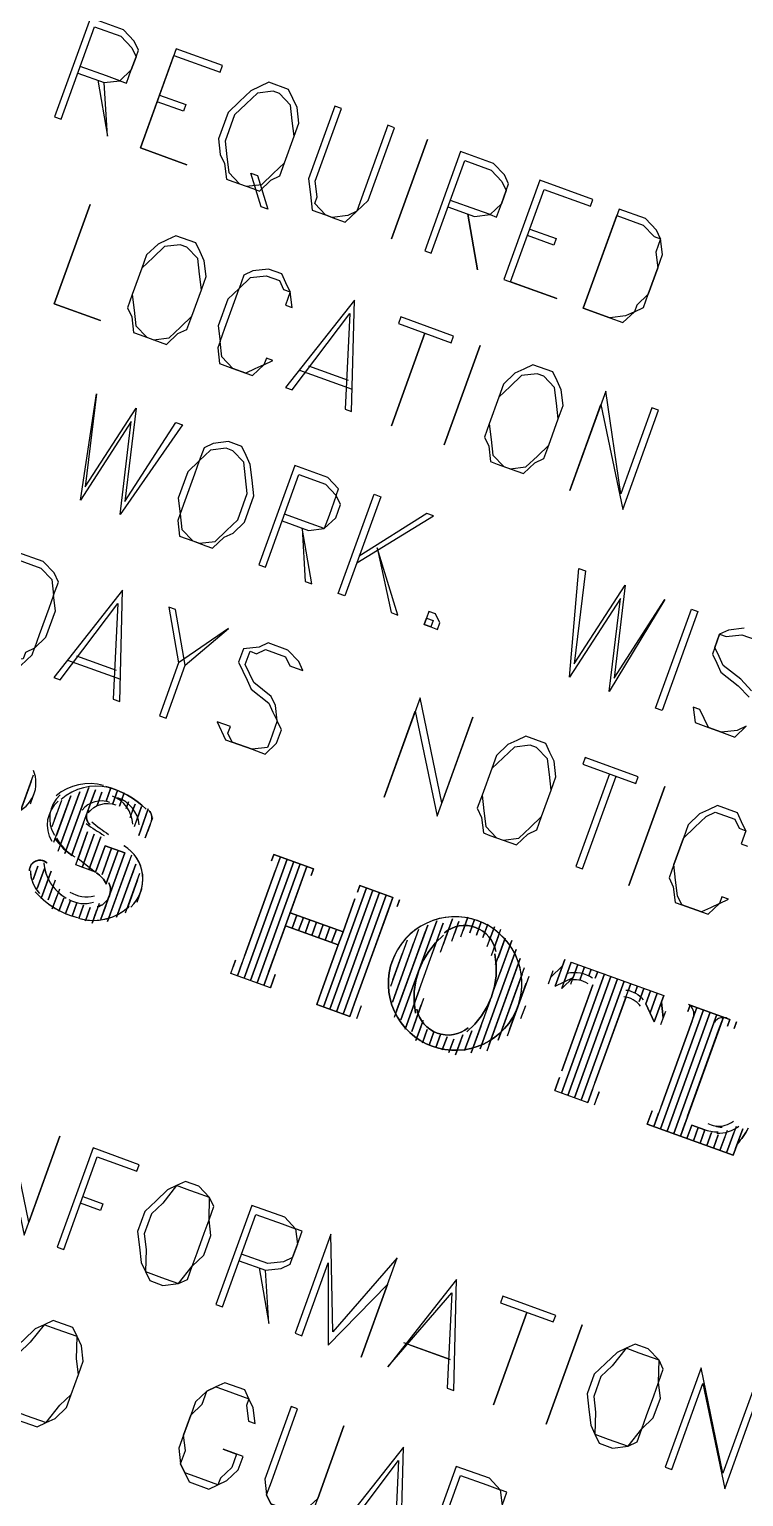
# Model space of a CAD drawing. Header units: feet. Extents: x 2484883 to 2491360, y 414166 to 419420.
# Drawn here: x 2485352 to 2485466.9, y 416078.3 to 416314.3 of the extents above; entities that cross this region are included whole.
import ezdxf

# ---------------------------------------------------------------- set-up
doc = ezdxf.new("R2010")
doc.units = ezdxf.units.FT
doc.layers.add('SITE_BASE', color=8, linetype='Continuous')

msp = doc.modelspace()

# ---------------------------------------------------------------- linework, layer by layer
at = {"layer": 'SITE_BASE'}
for p, q in [((2485395.43, 416259.51), (2485403.93, 416256.43)), ((2485396.87, 416260.19), (2485403.26, 416257.88)), ((2485359.56, 416213.54), (2485365.94, 416211.23)), ((2485358.11, 416212.86), (2485366.62, 416209.78)), ((2485350.33, 416188.01), (2485352.64, 416194.39)), ((2485352.16, 416189.75), (2485352.93, 416191.88)), ((2485361.83, 416189.87), (2485362.6, 416192)), ((2485355.65, 416186.09), (2485357.19, 416190.34)), ((2485356.62, 416182.13), (2485360.08, 416191.7)), ((2485356.03, 416187.15), (2485356.42, 416188.22)), ((2485367.35, 416181.86), (2485364.16, 416183.01)), ((2485355.08, 416177.87), (2485353.93, 416174.68)), ((2485368.71, 416178.96), (2485366.4, 416172.58)), ((2485367.46, 416172.19), (2485369.77, 416178.58)), ((2485369.39, 416177.51), (2485367.85, 416173.26)), ((2485369.3, 416173.94), (2485370.07, 416176.06)), ((2485405.14, 416176.61), (2485410.46, 416174.69)), ((2485364.27, 416173.35), (2485363.5, 416171.22)), ((2485418.88, 416168.04), (2485420.04, 416171.23)), ((2485412.79, 416167.83), (2485410.1, 416160.39)), ((2485410.78, 416158.94), (2485413.86, 416167.45)), ((2485426.53, 416159.26), (2485429.22, 416166.7)), ((2485410.49, 416161.45), (2485412.03, 416165.7)), ((2485390.78, 416160.16), (2485384.39, 416162.46)), ((2485432.33, 416161.97), (2485428.86, 416152.4)), ((2485435.52, 416160.82), (2485436.29, 416162.95)), ((2485429.25, 416153.46), (2485431.94, 416160.91)), ((2485431.56, 416159.85), (2485429.63, 416154.53)), ((2485403.54, 416155.54), (2485398.22, 416157.46)), ((2485405.37, 416157.28), (2485404.6, 416155.16)), ((2485431.08, 416155.21), (2485431.85, 416157.33)), ((2485453.6, 416154.28), (2485454.37, 416156.41)), ((2485414.65, 416156.34), (2485413.5, 416153.14)), ((2485424.61, 416153.94), (2485423.07, 416149.68)), ((2485421.33, 416151.52), (2485420.56, 416149.39)), ((2485436.51, 416143.62), (2485441.83, 416141.7))]:
    msp.add_line(p, q, dxfattribs=at)
for points in [[(2485359.77, 416307.28), (2485364.03, 416305.74), (2485366.54, 416306.03), (2485367.61, 416305.65), (2485368.37, 416307.78), (2485369.14, 416309.9), (2485369.53, 416310.97), (2485368.85, 416312.42), (2485367.11, 416314.25), (2485361.79, 416316.17), (2485356.02, 416300.22), (2485357.08, 416299.83), (2485362.47, 416314.72), (2485366.72, 416313.19), (2485368.46, 416311.35), (2485369.14, 416309.9), (2485368.37, 416307.78), (2485366.54, 416306.03), (2485364.41, 416306.8), (2485360.16, 416308.34)], [(2485383.06, 416308.48), (2485375.62, 416311.17), (2485369.85, 416295.22), (2485375.23, 416310.11), (2485382.68, 416307.42), (2485383.06, 416308.48)], [(2485362.97, 416306.12), (2485364.53, 416297.14), (2485364.03, 416305.74)], [(2485390.51, 416305.79), (2485389.06, 416305.11), (2485387.61, 416304.43), (2485385.78, 416302.69), (2485383.95, 416300.94), (2485382.41, 416296.69), (2485382.7, 416294.18), (2485383.38, 416292.73), (2485383.68, 416290.22), (2485384.74, 416289.83), (2485387.93, 416288.68), (2485388.99, 416288.29), (2485390.83, 416290.04), (2485392.28, 416290.72), (2485393.04, 416292.84), (2485394.58, 416297.1), (2485395.35, 416299.23), (2485395.06, 416301.74), (2485394.38, 416303.19), (2485393.7, 416304.63), (2485390.51, 416305.79)], [(2485372.92, 416303.73), (2485377.18, 416302.19), (2485376.79, 416301.12), (2485372.54, 416302.66)], [(2485391.19, 416304.34), (2485388.68, 416304.05), (2485386.84, 416302.3), (2485385.01, 416300.56), (2485383.47, 416296.31), (2485383.77, 416293.79), (2485384.06, 416291.28), (2485385.8, 416289.45), (2485386.87, 416289.06), (2485389.38, 416289.36), (2485391.21, 416291.1), (2485393.04, 416292.84), (2485394.58, 416297.1), (2485394.29, 416299.61), (2485393.99, 416302.12), (2485392.25, 416303.96), (2485391.19, 416304.34)], [(2485410.72, 416298.48), (2485409.66, 416298.87), (2485405.42, 416287.16), (2485404.66, 416285.04), (2485403.21, 416284.36), (2485400.7, 416284.06), (2485399.63, 416284.45), (2485397.89, 416286.28), (2485398.27, 416287.35), (2485397.98, 416289.86), (2485402.21, 416301.56), (2485401.15, 416301.94), (2485396.91, 416290.24), (2485397.21, 416287.73), (2485397.5, 416285.22), (2485399.63, 416284.45), (2485400.7, 416284.06), (2485402.82, 416283.29), (2485404.66, 416285.04), (2485406.49, 416286.78), (2485410.72, 416298.48)], [(2485410.27, 416280.6), (2485416.04, 416296.56), (2485410.27, 416280.6)], [(2485369.85, 416295.22), (2485377.29, 416292.52), (2485369.85, 416295.22)], [(2485419.34, 416285.74), (2485423.6, 416284.2), (2485426.11, 416284.5), (2485427.17, 416284.11), (2485427.94, 416286.24), (2485428.71, 416288.37), (2485429.1, 416289.43), (2485428.42, 416290.88), (2485426.67, 416292.71), (2485421.36, 416294.64), (2485415.59, 416278.68), (2485416.65, 416278.29), (2485422.04, 416293.19), (2485426.29, 416291.65), (2485428.03, 416289.82), (2485428.71, 416288.37), (2485427.94, 416286.24), (2485426.11, 416284.5), (2485423.98, 416285.27), (2485419.73, 416286.8)], [(2485390.35, 416285.4), (2485389.29, 416285.78), (2485387.64, 416291.19), (2485388.7, 416290.81), (2485390.35, 416285.4)], [(2485434.12, 416290.02), (2485428.35, 416274.06), (2485436.86, 416270.99), (2485429.42, 416273.68), (2485434.8, 416288.57), (2485442.25, 416285.88), (2485442.63, 416286.94), (2485434.12, 416290.02)], [(2485355.98, 416270.16), (2485363.42, 416267.47), (2485355.98, 416270.16), (2485361.75, 416286.12), (2485355.98, 416270.16)], [(2485422.53, 416284.59), (2485424.1, 416275.6), (2485422.53, 416284.59)], [(2485441.12, 416269.45), (2485445.37, 416267.91), (2485447.5, 416267.14), (2485449.33, 416268.88), (2485450.78, 416269.56), (2485451.55, 416271.69), (2485453.09, 416275.95), (2485453.86, 416278.07), (2485453.56, 416280.59), (2485452.88, 416282.03), (2485451.14, 416283.87), (2485446.89, 416285.4), (2485441.12, 416269.45), (2485446.5, 416284.34), (2485450.76, 416282.8), (2485452.5, 416280.97), (2485453.56, 416280.59), (2485452.79, 416278.46), (2485453.09, 416275.95), (2485451.55, 416271.69), (2485449.72, 416269.95), (2485449.33, 416268.88), (2485447.88, 416268.21), (2485445.37, 416267.91), (2485441.12, 416269.45)], [(2485432.49, 416282.19), (2485436.75, 416280.65), (2485436.36, 416279.59), (2485432.11, 416281.13)], [(2485375.57, 416281.12), (2485374.13, 416280.44), (2485372.68, 416279.76), (2485370.85, 416278.02), (2485370.08, 416275.89), (2485368.54, 416271.64), (2485367.77, 416269.51), (2485368.45, 416268.06), (2485368.74, 416265.55), (2485369.81, 416265.16), (2485373, 416264.01), (2485374.06, 416263.62), (2485375.89, 416265.37), (2485377.34, 416266.05), (2485378.11, 416268.17), (2485379.65, 416272.43), (2485380.42, 416274.56), (2485380.12, 416277.07), (2485379.44, 416278.52), (2485378.77, 416279.96), (2485375.57, 416281.12)], [(2485376.25, 416279.67), (2485373.74, 416279.38), (2485371.91, 416277.63), (2485370.08, 416275.89), (2485368.54, 416271.64), (2485368.83, 416269.12), (2485369.13, 416266.61), (2485370.87, 416264.78), (2485371.93, 416264.39), (2485374.45, 416264.69), (2485376.28, 416266.43), (2485378.11, 416268.17), (2485379.65, 416272.43), (2485379.35, 416274.94), (2485379.06, 416277.45), (2485377.32, 416279.29), (2485376.25, 416279.67)], [(2485391.17, 416261.05), (2485390.11, 416261.43), (2485389.72, 416260.37), (2485388.27, 416259.69), (2485386.83, 416259.01), (2485384.7, 416259.78), (2485382.96, 416261.61), (2485382.66, 416264.12), (2485383.43, 416266.25), (2485384.97, 416270.51), (2485385.74, 416272.63), (2485387.57, 416274.38), (2485390.08, 416274.67), (2485392.21, 416273.9), (2485392.89, 416272.45), (2485393.95, 416272.07), (2485393.18, 416269.94), (2485394.25, 416269.56), (2485393.95, 416272.07), (2485393.27, 416273.52), (2485392.59, 416274.97), (2485390.47, 416275.73), (2485387.95, 416275.44), (2485386.51, 416274.76), (2485385.74, 416272.63), (2485383.9, 416270.89), (2485382.37, 416266.64), (2485382.66, 416264.12), (2485382.28, 416263.06), (2485382.57, 416260.55), (2485384.7, 416259.78), (2485386.83, 416259.01), (2485387.89, 416258.62), (2485389.72, 416260.37), (2485391.17, 416261.05)], [(2485404.3, 416270.73), (2485393.21, 416256.7), (2485394.27, 416256.32), (2485403.53, 416268.61), (2485402.78, 416253.24), (2485403.84, 416252.86), (2485404.3, 416270.73)], [(2485419.87, 416263.9), (2485420.25, 416264.97), (2485411.74, 416268.04), (2485411.36, 416266.98), (2485419.87, 416263.9)], [(2485415.61, 416265.44), (2485410.23, 416250.55), (2485415.61, 416265.44)], [(2485418.74, 416247.47), (2485424.51, 416263.43), (2485418.74, 416247.47)], [(2485433.02, 416260.35), (2485431.57, 416259.67), (2485430.12, 416258.99), (2485428.29, 416257.25), (2485427.52, 416255.12), (2485425.98, 416250.87), (2485425.21, 416248.74), (2485425.89, 416247.29), (2485426.18, 416244.78), (2485427.25, 416244.39), (2485430.44, 416243.24), (2485431.5, 416242.86), (2485433.33, 416244.6), (2485434.78, 416245.28), (2485435.55, 416247.41), (2485437.09, 416251.66), (2485437.86, 416253.79), (2485437.56, 416256.3), (2485436.89, 416257.75), (2485436.21, 416259.2), (2485433.02, 416260.35)], [(2485433.69, 416258.9), (2485431.18, 416258.61), (2485429.35, 416256.86), (2485427.52, 416255.12), (2485425.98, 416250.87), (2485426.27, 416248.36), (2485426.57, 416245.84), (2485428.31, 416244.01), (2485429.37, 416243.63), (2485431.89, 416243.92), (2485433.72, 416245.66), (2485435.55, 416247.41), (2485437.09, 416251.66), (2485436.8, 416254.17), (2485436.5, 416256.68), (2485434.76, 416258.52), (2485433.69, 416258.9)], [(2485366.57, 416236.26), (2485368.38, 416251.24), (2485360.19, 416238.57), (2485362.77, 416255.68), (2485360.96, 416240.7), (2485369.15, 416253.37), (2485367.34, 416238.39), (2485375.53, 416251.06), (2485376.6, 416250.68), (2485366.57, 416236.26)], [(2485444.72, 416256.12), (2485438.95, 416240.16), (2485443.95, 416253.99), (2485447.46, 416237.09), (2485453.23, 416253.04), (2485452.16, 416253.43), (2485447.16, 416239.6), (2485444.72, 416256.12)], [(2485384.04, 416247.99), (2485381.53, 416247.69), (2485380.08, 416247.01), (2485379.31, 416244.89), (2485377.48, 416243.14), (2485375.94, 416238.89), (2485376.24, 416236.38), (2485375.85, 416235.31), (2485376.15, 416232.8), (2485378.27, 416232.03), (2485380.4, 416231.26), (2485381.47, 416230.88), (2485383.3, 416232.62), (2485384.75, 416233.3), (2485386.58, 416235.04), (2485388.12, 416239.3), (2485387.82, 416241.81), (2485387.53, 416244.32), (2485386.85, 416245.77), (2485386.17, 416247.22), (2485384.04, 416247.99)], [(2485383.66, 416246.92), (2485381.15, 416246.63), (2485379.31, 416244.89), (2485378.54, 416242.76), (2485377.01, 416238.5), (2485376.24, 416236.38), (2485376.53, 416233.86), (2485378.27, 416232.03), (2485379.34, 416231.65), (2485381.85, 416231.94), (2485383.68, 416233.68), (2485385.52, 416235.43), (2485387.05, 416239.68), (2485386.76, 416242.19), (2485386.47, 416244.71), (2485384.72, 416246.54), (2485383.66, 416246.92)], [(2485392.67, 416235.25), (2485396.92, 416233.71), (2485399.43, 416234), (2485401.27, 416235.75), (2485402.04, 416237.87), (2485401.36, 416239.32), (2485401.74, 416240.39), (2485400, 416242.22), (2485394.68, 416244.14), (2485388.91, 416228.19), (2485389.97, 416227.8), (2485395.36, 416242.69), (2485399.61, 416241.15), (2485401.36, 416239.32), (2485400.97, 416238.26), (2485400.2, 416236.13), (2485399.43, 416234), (2485397.31, 416234.77), (2485393.05, 416236.31)], [(2485402.74, 416223.19), (2485401.68, 416223.57), (2485407.44, 416239.53), (2485408.51, 416239.14), (2485402.74, 416223.19)], [(2485404.66, 416228.5), (2485417.02, 416236.07), (2485415.95, 416236.45), (2485405.05, 416229.57)], [(2485395.86, 416234.09), (2485396.36, 416225.49), (2485397.42, 416225.11), (2485395.86, 416234.09)], [(2485344.19, 416214.28), (2485348.45, 416212.75), (2485350.58, 416211.98), (2485352.41, 416213.72), (2485352.79, 416214.78), (2485354.63, 416216.53), (2485356.16, 416220.78), (2485355.87, 416223.29), (2485356.64, 416225.42), (2485355.96, 416226.87), (2485354.22, 416228.7), (2485349.96, 416230.24), (2485344.19, 416214.28), (2485349.58, 416229.18), (2485353.83, 416227.64), (2485355.58, 416225.81), (2485355.87, 416223.29), (2485355.1, 416221.17), (2485353.56, 416216.91), (2485352.79, 416214.78), (2485351.35, 416214.1), (2485350.96, 416213.04), (2485348.45, 416212.75), (2485344.19, 416214.28)], [(2485407.94, 416230.93), (2485410.19, 416220.49), (2485411.25, 416220.11), (2485407.94, 416230.93)], [(2485445.29, 416207.8), (2485447.1, 416222.78), (2485438.91, 416210.11), (2485440.42, 416227.6), (2485441.48, 416227.22), (2485439.67, 416212.24), (2485447.87, 416224.91), (2485446.06, 416209.93), (2485454.25, 416222.6), (2485445.29, 416207.8)], [(2485366.98, 416224.09), (2485355.89, 416210.05), (2485356.96, 416209.67), (2485366.21, 416221.96), (2485365.47, 416206.59), (2485366.53, 416206.21), (2485366.98, 416224.09)], [(2485377.05, 416212.03), (2485375.49, 416221.01), (2485374.43, 416221.39), (2485375.99, 416212.41), (2485372.91, 416203.9), (2485373.98, 416203.52), (2485377.05, 416212.03), (2485384, 416217.93), (2485375.99, 416212.41)], [(2485416.27, 416220.7), (2485415.89, 416219.63), (2485415.5, 416218.57), (2485416.57, 416218.19), (2485417.63, 416217.8), (2485418.02, 416218.87), (2485417.34, 416220.31), (2485416.27, 416220.7)], [(2485453.8, 416204.73), (2485452.73, 416205.11), (2485458.5, 416221.07), (2485459.57, 416220.68), (2485453.8, 416204.73)], [(2485415.89, 416219.63), (2485416.95, 416219.25), (2485416.57, 416218.19), (2485415.5, 416218.57), (2485415.89, 416219.63)], [(2485467.01, 416217.99), (2485464.5, 416217.69), (2485463.05, 416217.02), (2485462.28, 416214.89), (2485461.9, 416213.82), (2485462.58, 416212.38), (2485463.26, 416210.93), (2485466.06, 416208.71), (2485467.81, 416206.88)], [(2485382.19, 416202.95), (2485383.55, 416200.05), (2485384.62, 416199.67), (2485387.81, 416198.52), (2485389.93, 416197.75), (2485391.77, 416199.49), (2485392.54, 416201.62), (2485391.86, 416203.07), (2485391.56, 416205.58), (2485390.88, 416207.03), (2485388.08, 416209.24), (2485387.4, 416210.69), (2485386.72, 416212.14), (2485387.49, 416214.27), (2485388.55, 416213.88), (2485390, 416214.56), (2485393.19, 416213.41), (2485393.87, 416211.96), (2485394.93, 416211.58), (2485396, 416211.19), (2485395.32, 416212.64), (2485393.58, 416214.47), (2485390.38, 416215.63), (2485388.94, 416214.95), (2485386.42, 416214.65), (2485385.65, 416212.52), (2485386.33, 416211.08), (2485387.01, 416209.63), (2485387.69, 416208.18), (2485390.5, 416205.96), (2485391.18, 416204.51), (2485391.86, 416203.07), (2485391.47, 416202), (2485390.7, 416199.87), (2485390.32, 416198.81), (2485387.81, 416198.52), (2485384.62, 416199.67), (2485383.94, 416201.12), (2485384.32, 416202.18), (2485382.19, 416202.95)], [(2485468.19, 416207.94), (2485466.45, 416209.77), (2485463.64, 416211.99), (2485462.96, 416213.44), (2485462.28, 416214.89), (2485463.05, 416217.02), (2485464.12, 416216.63), (2485466.63, 416216.93), (2485468.76, 416216.16)], [(2485414.85, 416206.78), (2485409.08, 416190.82), (2485414.08, 416204.65), (2485417.59, 416187.75), (2485423.36, 416203.7), (2485418.36, 416189.88), (2485414.85, 416206.78)], [(2485458.82, 416205.31), (2485459.12, 416202.8), (2485461.24, 416202.03), (2485463.37, 416201.26), (2485465.5, 416200.49), (2485467.33, 416202.24)], [(2485467.33, 416202.24), (2485465.88, 416201.56), (2485463.37, 416201.26), (2485461.24, 416202.03), (2485460.56, 416203.48), (2485459.89, 416204.93), (2485458.82, 416205.31)], [(2485431.87, 416200.63), (2485430.42, 416199.95), (2485428.97, 416199.27), (2485427.14, 416197.53), (2485426.37, 416195.4), (2485424.83, 416191.14), (2485424.06, 416189.02), (2485424.74, 416187.57), (2485425.04, 416185.06), (2485426.1, 416184.67), (2485429.29, 416183.52), (2485430.35, 416183.13), (2485432.19, 416184.88), (2485433.64, 416185.55), (2485434.4, 416187.68), (2485435.94, 416191.94), (2485436.71, 416194.06), (2485436.42, 416196.58), (2485435.74, 416198.02), (2485435.06, 416199.47), (2485431.87, 416200.63)], [(2485432.55, 416199.18), (2485430.04, 416198.88), (2485428.2, 416197.14), (2485426.37, 416195.4), (2485424.83, 416191.14), (2485425.13, 416188.63), (2485425.42, 416186.12), (2485427.16, 416184.29), (2485428.23, 416183.9), (2485430.74, 416184.2), (2485432.57, 416185.94), (2485434.4, 416187.68), (2485435.94, 416191.94), (2485435.65, 416194.45), (2485435.35, 416196.96), (2485433.61, 416198.79), (2485432.55, 416199.18)], [(2485449.57, 416193.02), (2485449.95, 416194.09), (2485441.44, 416197.17), (2485441.06, 416196.1), (2485449.57, 416193.02)], [(2485349.69, 416188.29), (2485350.17, 416188.5), (2485350.63, 416188.75), (2485351.05, 416189.04), (2485351.45, 416189.38), (2485351.8, 416189.75), (2485352.12, 416190.16), (2485352.4, 416190.6), (2485352.63, 416191.07), (2485352.81, 416191.56), (2485352.94, 416192.07), (2485353.02, 416192.58), (2485353.04, 416193.1), (2485353.02, 416193.61), (2485352.94, 416194.12), (2485352.8, 416194.63), (2485352.62, 416195.12)], [(2485445.31, 416194.56), (2485439.93, 416179.67), (2485440.99, 416179.29), (2485446.38, 416194.18)], [(2485350.71, 416189.07), (2485352.25, 416193.33), (2485350.71, 416189.07)], [(2485363.93, 416192.69), (2485362.93, 416192.9), (2485361.91, 416192.99), (2485360.9, 416192.95), (2485359.91, 416192.8), (2485358.94, 416192.53), (2485358.01, 416192.15), (2485357.12, 416191.65), (2485356.29, 416191.04)], [(2485364.69, 416192.38), (2485363.68, 416192.55), (2485362.66, 416192.6), (2485361.66, 416192.53), (2485360.67, 416192.34), (2485359.71, 416192.04), (2485358.79, 416191.62), (2485357.92, 416191.09), (2485357.11, 416190.46)], [(2485357.69, 416181.74), (2485361.53, 416192.38), (2485357.69, 416181.74), (2485361.15, 416191.32)], [(2485358.75, 416181.36), (2485360.67, 416186.68), (2485358.75, 416181.36), (2485362.6, 416192), (2485361.44, 416188.8)], [(2485370.76, 416188.87), (2485370.06, 416189.51), (2485369.33, 416190.1), (2485368.56, 416190.64), (2485367.76, 416191.13), (2485366.93, 416191.56), (2485366.07, 416191.94), (2485365.18, 416192.25), (2485364.27, 416192.51), (2485365.18, 416192.25), (2485366.07, 416191.94), (2485366.93, 416191.56), (2485367.76, 416191.13), (2485368.56, 416190.64), (2485369.33, 416190.1), (2485370.06, 416189.51), (2485370.76, 416188.87)], [(2485364.92, 416189.95), (2485364.34, 416190.16), (2485365.11, 416192.29), (2485364.34, 416190.16), (2485365.11, 416192.29)], [(2485365.4, 416189.78), (2485366.17, 416191.91), (2485365.4, 416189.78), (2485366.17, 416191.91)], [(2485448.44, 416176.59), (2485454.21, 416192.55), (2485448.44, 416176.59)], [(2485356.61, 416190.18), (2485355.98, 416189.53), (2485355.49, 416188.8), (2485355.14, 416188), (2485354.92, 416187.16), (2485354.86, 416186.29), (2485354.94, 416185.42), (2485355.18, 416184.57), (2485355.57, 416183.75)], [(2485356.91, 416191.17), (2485356.29, 416190.5), (2485355.82, 416189.75), (2485355.48, 416188.95), (2485355.29, 416188.1), (2485355.25, 416187.23), (2485355.35, 416186.37), (2485355.6, 416185.52), (2485356.01, 416184.71)], [(2485355.94, 416183.58), (2485358.64, 416191.02), (2485356.33, 416184.64), (2485358.25, 416189.96)], [(2485357.01, 416183.19), (2485360.08, 416191.7), (2485357.01, 416183.19)], [(2485364.32, 416190.13), (2485363.7, 416190.2), (2485363.09, 416190.18), (2485362.49, 416190.07), (2485361.92, 416189.87), (2485361.38, 416189.58), (2485360.89, 416189.2), (2485360.45, 416188.74)], [(2485361.46, 416188.28), (2485361.88, 416188.75), (2485362.36, 416189.14), (2485362.89, 416189.48), (2485363.66, 416191.61), (2485362.89, 416189.48), (2485363.46, 416189.66), (2485364.06, 416189.79), (2485364.67, 416189.82), (2485365.29, 416189.76), (2485365.9, 416189.6)], [(2485368.61, 416186.47), (2485368.52, 416187.22), (2485368.33, 416187.93), (2485368.03, 416188.61), (2485367.65, 416189.23), (2485367.18, 416189.79), (2485366.64, 416190.28), (2485366.02, 416190.68), (2485365.34, 416191)], [(2485369.65, 416186.35), (2485369.53, 416187.09), (2485369.3, 416187.79), (2485368.97, 416188.45), (2485368.56, 416189.05), (2485368.06, 416189.59), (2485367.49, 416190.05), (2485366.85, 416190.42), (2485366.15, 416190.71)], [(2485366.47, 416189.39), (2485367.24, 416191.52), (2485366.47, 416189.39), (2485367.24, 416191.52)], [(2485367.53, 416189.01), (2485367.91, 416190.07), (2485367.53, 416189.01)], [(2485368.21, 416187.56), (2485368.98, 416189.69), (2485368.59, 416188.62), (2485368.98, 416189.69)], [(2485467.27, 416185.42), (2485466.59, 416186.87), (2485465.91, 416188.32), (2485462.72, 416189.47), (2485461.27, 416188.79), (2485459.82, 416188.11), (2485457.99, 416186.37), (2485457.22, 416184.24), (2485455.68, 416179.99), (2485454.91, 416177.86), (2485455.59, 416176.41), (2485455.88, 416173.9), (2485456.95, 416173.52), (2485460.14, 416172.36), (2485461.2, 416171.98), (2485463.03, 416173.72), (2485464.48, 416174.4)], [(2485361.54, 416188.78), (2485361.35, 416188.5), (2485361.22, 416188.19), (2485361.16, 416187.87), (2485361.15, 416187.55), (2485361.21, 416187.23), (2485361.33, 416186.93), (2485361.51, 416186.65), (2485361.74, 416186.41), (2485361.54, 416186.61), (2485361.35, 416186.88), (2485361.23, 416187.18), (2485361.16, 416187.5), (2485361.15, 416187.82), (2485361.21, 416188.14), (2485361.32, 416188.45), (2485361.51, 416188.74)], [(2485368.89, 416186.11), (2485370.04, 416189.3), (2485369.27, 416187.18), (2485370.04, 416189.3)], [(2485369.57, 416184.66), (2485371.11, 416188.92), (2485369.57, 416184.66), (2485370.72, 416187.85)], [(2485371.78, 416187.47), (2485370.63, 416184.28), (2485371.4, 416186.41), (2485371.02, 416185.34), (2485371.4, 416186.41)], [(2485371.63, 416187.04), (2485371.67, 416187.26), (2485371.69, 416187.48), (2485371.68, 416187.7), (2485371.64, 416187.92), (2485371.58, 416188.13), (2485371.49, 416188.33), (2485371.37, 416188.52), (2485371.22, 416188.69), (2485371.37, 416188.52), (2485371.49, 416188.33), (2485371.58, 416188.13), (2485371.64, 416187.92), (2485371.68, 416187.7), (2485371.69, 416187.48), (2485371.67, 416187.26), (2485371.63, 416187.04)], [(2485464.48, 416174.4), (2485463.42, 416174.79), (2485463.03, 416173.72), (2485461.59, 416173.04), (2485460.14, 416172.36), (2485456.95, 416173.52), (2485456.27, 416174.97), (2485455.97, 416177.48), (2485455.68, 416179.99), (2485457.22, 416184.24), (2485459.05, 416185.99), (2485460.88, 416187.73), (2485462.33, 416188.41), (2485465.52, 416187.26), (2485466.2, 416185.81), (2485467.27, 416185.42), (2485466.5, 416183.3), (2485467.56, 416182.91)], [(2485362.62, 416178.76), (2485359.43, 416179.91), (2485361.35, 416185.23), (2485359.81, 416180.97), (2485362.62, 416178.76), (2485364.16, 416183.01), (2485362.62, 416178.76), (2485364.16, 416183.01), (2485367.35, 416181.86), (2485363.5, 416171.22), (2485367.35, 416181.86), (2485365.04, 416175.47)], [(2485360.49, 416179.53), (2485362.42, 416184.84), (2485360.49, 416179.53), (2485362.42, 416184.84)], [(2485361.12, 416186.58), (2485361.47, 416186.32), (2485361.82, 416186.07), (2485362.18, 416185.82), (2485362.55, 416185.58), (2485362.91, 416185.34), (2485363.29, 416185.12), (2485363.66, 416184.89), (2485364.04, 416184.67)], [(2485362.05, 416186.85), (2485362.37, 416186.58), (2485362.69, 416186.31), (2485363.02, 416186.05), (2485363.35, 416185.79), (2485363.68, 416185.54), (2485364.02, 416185.3), (2485364.37, 416185.06), (2485364.71, 416184.82)], [(2485356.04, 416184.26), (2485356.35, 416183.79), (2485356.7, 416183.34), (2485357.07, 416182.92), (2485357.48, 416182.53), (2485357.9, 416182.16), (2485358.35, 416181.82), (2485358.82, 416181.51), (2485359.32, 416181.23)], [(2485356.37, 416184.21), (2485356.62, 416183.78), (2485356.89, 416183.38), (2485357.19, 416182.99), (2485357.52, 416182.63), (2485357.86, 416182.29), (2485358.23, 416181.97), (2485358.63, 416181.67), (2485359.04, 416181.41)], [(2485361.56, 416179.14), (2485363.48, 416184.46), (2485361.56, 416179.14), (2485363.48, 416184.46)], [(2485363.68, 416178.37), (2485365.22, 416182.63), (2485363.68, 416178.37)], [(2485368.34, 416173.17), (2485368.83, 416173.7), (2485369.25, 416174.28), (2485369.6, 416174.9), (2485369.88, 416175.55), (2485370.08, 416176.23), (2485370.2, 416176.93), (2485370.24, 416177.65), (2485370.2, 416178.37), (2485370.08, 416179.08), (2485369.87, 416179.77), (2485369.59, 416180.43), (2485369.24, 416181.04), (2485368.82, 416181.61), (2485368.33, 416182.14), (2485367.79, 416182.6), (2485367.19, 416183.01)], [(2485368.29, 416173.12), (2485368.79, 416173.65), (2485369.22, 416174.23), (2485369.58, 416174.84), (2485369.86, 416175.49), (2485370.07, 416176.17), (2485370.2, 416176.87), (2485370.24, 416177.59), (2485370.21, 416178.31), (2485370.09, 416179.03), (2485369.89, 416179.71), (2485369.62, 416180.37), (2485369.27, 416180.99), (2485368.85, 416181.57), (2485368.37, 416182.09), (2485367.83, 416182.56), (2485367.24, 416182.97)], [(2485352.46, 416180.16), (2485352.58, 416180.27), (2485352.72, 416180.38), (2485352.86, 416180.47), (2485353.01, 416180.54), (2485353.17, 416180.6), (2485353.34, 416180.64), (2485353.51, 416180.67), (2485353.68, 416180.68), (2485353.85, 416180.67), (2485354.02, 416180.64), (2485354.18, 416180.6), (2485354.34, 416180.54), (2485354.49, 416180.47), (2485354.64, 416180.38), (2485354.77, 416180.28), (2485354.86, 416180.2), (2485354.73, 416180.31), (2485354.59, 416180.41), (2485354.45, 416180.5), (2485354.29, 416180.56), (2485354.13, 416180.62), (2485353.97, 416180.65), (2485353.8, 416180.67), (2485353.62, 416180.68), (2485353.45, 416180.66), (2485353.28, 416180.63), (2485353.12, 416180.58), (2485352.96, 416180.52), (2485352.81, 416180.44), (2485352.67, 416180.35), (2485352.54, 416180.24), (2485352.42, 416180.12), (2485352.29, 416179.96), (2485352.21, 416179.83), (2485352.14, 416179.7), (2485352.09, 416179.56), (2485352.04, 416179.41), (2485352.01, 416179.27), (2485351.99, 416179.12), (2485351.98, 416178.96), (2485351.99, 416179.12), (2485352.01, 416179.27), (2485352.04, 416179.41), (2485352.09, 416179.56), (2485352.14, 416179.7), (2485352.21, 416179.83), (2485352.29, 416179.96), (2485352.39, 416180.08)], [(2485354.28, 416180.27), (2485354.41, 416179.41), (2485354.63, 416178.59), (2485354.95, 416177.8), (2485355.35, 416177.06), (2485355.83, 416176.37), (2485356.4, 416175.73), (2485357.04, 416175.17), (2485357.74, 416174.67)], [(2485354.3, 416180.07), (2485354.45, 416179.23), (2485354.69, 416178.41), (2485355.03, 416177.63), (2485355.45, 416176.9), (2485355.96, 416176.22), (2485356.54, 416175.6), (2485357.19, 416175.05), (2485357.91, 416174.57)], [(2485364.36, 416176.92), (2485366.29, 416182.24), (2485364.36, 416176.92), (2485366.29, 416182.24)], [(2485368.41, 416181.47), (2485364.57, 416170.84), (2485368.03, 416180.41), (2485364.95, 416171.9)], [(2485369.09, 416180.02), (2485366.02, 416171.51), (2485369.09, 416180.02)], [(2485385.46, 416162.08), (2485386.23, 416164.21), (2485385.46, 416162.08), (2485392.38, 416181.23)], [(2485393.44, 416180.84), (2485386.52, 416161.7), (2485393.44, 416180.84), (2485386.52, 416161.7)], [(2485391.99, 416180.16), (2485392.38, 416181.23), (2485391.61, 416179.1), (2485386.61, 416165.27), (2485391.61, 416179.1)], [(2485387.58, 416161.31), (2485394.51, 416180.46), (2485387.58, 416161.31)], [(2485388.65, 416160.93), (2485395.57, 416180.07), (2485388.65, 416160.93), (2485395.57, 416180.07)], [(2485390.93, 416180.55), (2485391.32, 416181.61), (2485390.93, 416180.55)], [(2485397.31, 416178.24), (2485397.7, 416179.3), (2485397.31, 416178.24), (2485397.7, 416179.3), (2485391.32, 416181.61), (2485397.7, 416179.3)], [(2485352.17, 416178.95), (2485352.18, 416178.47), (2485352.24, 416178), (2485352.35, 416177.54), (2485352.5, 416177.09), (2485352.68, 416176.66), (2485352.91, 416176.24), (2485353.18, 416175.85), (2485353.48, 416175.48)], [(2485352.17, 416178.75), (2485352.2, 416178.27), (2485352.28, 416177.8), (2485352.41, 416177.35), (2485352.57, 416176.9), (2485352.78, 416176.48), (2485353.02, 416176.07), (2485353.3, 416175.69), (2485353.62, 416175.33)], [(2485353.34, 416179.71), (2485352.57, 416177.58), (2485353.34, 416179.71)], [(2485354.4, 416179.32), (2485353.25, 416176.13), (2485354.4, 416179.32), (2485353.25, 416176.13)], [(2485355.47, 416178.94), (2485353.93, 416174.68), (2485355.47, 416178.94)], [(2485364.37, 416176.81), (2485364.23, 416177.09), (2485364.08, 416177.36), (2485363.9, 416177.61), (2485363.71, 416177.85), (2485363.49, 416178.07), (2485363.26, 416178.28), (2485363.02, 416178.46), (2485362.76, 416178.63), (2485363.02, 416178.46), (2485363.26, 416178.28), (2485363.49, 416178.07), (2485363.71, 416177.85), (2485363.9, 416177.61), (2485364.08, 416177.36), (2485364.23, 416177.09), (2485364.37, 416176.81)], [(2485396.63, 416179.69), (2485389.71, 416160.54), (2485396.63, 416179.69), (2485389.71, 416160.54)], [(2485352.92, 416175.6), (2485353.59, 416174.89), (2485354.3, 416174.24), (2485355.05, 416173.64), (2485355.85, 416173.1), (2485356.68, 416172.62), (2485357.55, 416172.2), (2485358.45, 416171.85), (2485359.37, 416171.56)], [(2485353.15, 416175.35), (2485353.83, 416174.66), (2485354.56, 416174.02), (2485355.33, 416173.44), (2485356.14, 416172.92), (2485356.98, 416172.46), (2485357.86, 416172.07), (2485358.77, 416171.74), (2485359.7, 416171.48)], [(2485356.15, 416177.49), (2485354.99, 416174.3), (2485355.76, 416176.42), (2485354.99, 416174.3)], [(2485356.83, 416176.04), (2485355.67, 416172.85), (2485356.44, 416174.98), (2485355.67, 416172.85)], [(2485358.5, 416175.56), (2485358.95, 416175.31), (2485359.43, 416175.1), (2485359.91, 416174.94), (2485360.41, 416174.84), (2485360.92, 416174.78), (2485361.43, 416174.78), (2485361.94, 416174.83), (2485362.45, 416174.93)], [(2485362.87, 416173.16), (2485363.17, 416173.25), (2485363.45, 416173.37), (2485363.72, 416173.52), (2485363.96, 416173.7), (2485364.19, 416173.91), (2485364.4, 416174.13), (2485364.58, 416174.38), (2485364.73, 416174.66), (2485364.85, 416174.94), (2485364.94, 416175.24), (2485364.99, 416175.54), (2485365.02, 416175.84), (2485365.01, 416176.15), (2485364.97, 416176.45), (2485364.89, 416176.75), (2485364.78, 416177.04), (2485364.89, 416176.75), (2485364.97, 416176.45), (2485365.01, 416176.15), (2485365.02, 416175.84), (2485364.99, 416175.54), (2485364.94, 416175.24), (2485364.85, 416174.94), (2485364.73, 416174.66), (2485364.58, 416174.38), (2485364.4, 416174.13), (2485364.19, 416173.91), (2485363.96, 416173.7), (2485363.72, 416173.52), (2485363.45, 416173.37), (2485363.17, 416173.25), (2485362.87, 416173.16)], [(2485401.68, 416167.04), (2485398.99, 416159.59), (2485401.68, 416167.04), (2485393.17, 416170.11), (2485390.48, 416162.67), (2485393.17, 416170.11), (2485401.68, 416167.04), (2485402.45, 416169.17), (2485401.68, 416167.04), (2485402.45, 416169.17), (2485393.94, 416172.24), (2485395.87, 416177.56), (2485393.94, 416172.24), (2485402.45, 416169.17), (2485404.37, 416174.48), (2485402.45, 416169.17)], [(2485398.61, 416158.53), (2485398.22, 416157.46), (2485398.99, 416159.59), (2485398.22, 416157.46), (2485403.54, 416155.54), (2485404.31, 416157.67), (2485409.69, 416172.56), (2485410.46, 416174.69), (2485409.69, 416172.56), (2485404.31, 416157.67), (2485403.54, 416155.54), (2485410.46, 416174.69), (2485405.14, 416176.61), (2485404.76, 416175.55), (2485405.14, 416176.61), (2485404.76, 416175.55)], [(2485406.21, 416176.23), (2485399.29, 416157.08), (2485406.21, 416176.23), (2485399.29, 416157.08)], [(2485400.35, 416156.7), (2485407.27, 416175.84), (2485400.35, 416156.7), (2485407.27, 416175.84)], [(2485408.34, 416175.46), (2485401.41, 416156.31), (2485408.34, 416175.46), (2485401.41, 416156.31)], [(2485357.51, 416174.59), (2485356.74, 416172.46), (2485357.51, 416174.59)], [(2485358.57, 416174.21), (2485357.8, 416172.08), (2485358.57, 416174.21), (2485357.8, 416172.08)], [(2485358.32, 416174.38), (2485358.78, 416174.14), (2485359.26, 416173.96), (2485359.75, 416173.83), (2485360.26, 416173.74), (2485360.77, 416173.71), (2485361.28, 416173.73), (2485361.79, 416173.8), (2485362.29, 416173.93)], [(2485359.63, 416173.82), (2485358.86, 416171.69), (2485359.63, 416173.82), (2485358.86, 416171.69)], [(2485360.7, 416173.44), (2485359.93, 416171.31), (2485360.7, 416173.44), (2485359.93, 416171.31)], [(2485360.1, 416171.28), (2485361.14, 416171.07), (2485362.19, 416171), (2485363.22, 416171.05), (2485364.25, 416171.23), (2485365.24, 416171.53), (2485366.19, 416171.95), (2485367.09, 416172.49), (2485367.92, 416173.14)], [(2485360.28, 416171.24), (2485361.32, 416171.05), (2485362.37, 416171), (2485363.41, 416171.07), (2485364.42, 416171.27), (2485365.41, 416171.59), (2485366.35, 416172.04), (2485367.24, 416172.6), (2485368.06, 416173.27)], [(2485361.76, 416173.05), (2485360.99, 416170.93), (2485361.76, 416173.05)], [(2485363.21, 416173.73), (2485362.06, 416170.54), (2485362.82, 416172.67), (2485362.06, 416170.54)], [(2485409.4, 416175.07), (2485402.48, 416155.93), (2485409.4, 416175.07)], [(2485411.14, 416173.24), (2485411.53, 416174.3), (2485411.14, 416173.24)], [(2485394.24, 416169.73), (2485395.01, 416171.86), (2485394.24, 416169.73), (2485395.01, 416171.86)], [(2485395.3, 416169.35), (2485396.07, 416171.47), (2485395.3, 416169.35), (2485396.07, 416171.47)], [(2485397.13, 416171.09), (2485396.36, 416168.96), (2485397.13, 416171.09)], [(2485398.2, 416170.7), (2485397.43, 416168.58), (2485398.2, 416170.7), (2485397.43, 416168.58)], [(2485430.58, 416157.13), (2485430.89, 416158.15), (2485431.11, 416159.2), (2485431.22, 416160.25), (2485431.23, 416161.3), (2485431.13, 416162.35), (2485430.93, 416163.39), (2485430.62, 416164.41), (2485430.22, 416165.4), (2485429.72, 416166.35), (2485429.13, 416167.23), (2485428.46, 416168.05), (2485427.71, 416168.8), (2485426.9, 416169.47), (2485426.02, 416170.05), (2485425.08, 416170.56), (2485424.1, 416170.96), (2485423.08, 416171.27), (2485422.03, 416171.47), (2485420.98, 416171.57), (2485419.92, 416171.57), (2485418.87, 416171.46), (2485417.84, 416171.25), (2485416.82, 416170.94), (2485415.84, 416170.52), (2485414.89, 416170.01), (2485414.02, 416169.42), (2485413.2, 416168.74), (2485412.46, 416167.98), (2485411.8, 416167.16), (2485411.22, 416166.28), (2485410.73, 416165.34), (2485410.33, 416164.34)], [(2485424.2, 416170.93), (2485423.18, 416171.24), (2485422.13, 416171.46), (2485421.08, 416171.57), (2485420.03, 416171.58), (2485418.98, 416171.48), (2485417.94, 416171.28), (2485416.92, 416170.97), (2485415.93, 416170.57), (2485414.98, 416170.07), (2485414.1, 416169.48), (2485413.28, 416168.81), (2485412.53, 416168.06), (2485411.86, 416167.25), (2485411.28, 416166.37), (2485410.77, 416165.43), (2485410.37, 416164.44)], [(2485417.14, 416169.87), (2485411.76, 416154.98), (2485417.52, 416170.93), (2485411.76, 416154.98)], [(2485414.74, 416159.91), (2485412.43, 416153.53), (2485418.59, 416170.55), (2485416.66, 416165.23)], [(2485418.11, 416165.91), (2485420.04, 416171.23), (2485418.5, 416166.97)], [(2485419.95, 416167.65), (2485421.1, 416170.84), (2485420.33, 416168.72), (2485421.1, 416170.84)], [(2485421.39, 416168.33), (2485422.55, 416171.52), (2485421.78, 416169.39), (2485422.55, 416171.52)], [(2485422.84, 416169.01), (2485423.61, 416171.14), (2485422.84, 416169.01)], [(2485423.91, 416168.63), (2485424.68, 416170.75), (2485423.91, 416168.63), (2485424.68, 416170.75)], [(2485430.61, 416157.23), (2485430.92, 416158.25), (2485431.12, 416159.29), (2485431.22, 416160.35), (2485431.22, 416161.4), (2485431.11, 416162.45), (2485430.9, 416163.49), (2485430.59, 416164.51), (2485430.18, 416165.49), (2485429.67, 416166.43), (2485429.07, 416167.31), (2485428.39, 416168.12), (2485427.64, 416168.86), (2485426.82, 416169.53), (2485425.93, 416170.11), (2485424.99, 416170.6), (2485424, 416171)], [(2485399.26, 416170.32), (2485398.49, 416168.19), (2485399.26, 416170.32), (2485398.49, 416168.19)], [(2485399.56, 416167.81), (2485400.32, 416169.93), (2485399.56, 416167.81), (2485400.32, 416169.93)], [(2485400.62, 416167.42), (2485401.39, 416169.55), (2485400.62, 416167.42)], [(2485414.24, 416168.51), (2485410.4, 416157.87), (2485414.63, 416169.57)], [(2485415.69, 416169.19), (2485411.08, 416156.43), (2485416.08, 416170.25), (2485410.69, 416155.36)], [(2485418.63, 416168.6), (2485417.34, 416167.38), (2485416.24, 416166.02), (2485415.33, 416164.54), (2485414.64, 416162.95), (2485414.16, 416161.29), (2485413.91, 416159.58), (2485413.88, 416157.83), (2485414.1, 416156.06), (2485413.88, 416157.83), (2485413.91, 416159.58), (2485414.16, 416161.29), (2485414.64, 416162.95), (2485415.33, 416164.54), (2485416.24, 416166.02), (2485417.34, 416167.38), (2485418.63, 416168.6)], [(2485427.04, 416166.01), (2485426.87, 416166.66), (2485426.63, 416167.28), (2485426.31, 416167.85), (2485425.91, 416168.38), (2485425.46, 416168.85), (2485424.94, 416169.27), (2485424.38, 416169.61), (2485423.76, 416169.88), (2485423.11, 416170.07), (2485422.46, 416170.17), (2485421.8, 416170.18), (2485421.14, 416170.11), (2485420.51, 416169.95), (2485419.89, 416169.71), (2485419.31, 416169.4), (2485418.76, 416169), (2485419.31, 416169.4), (2485419.89, 416169.71), (2485420.51, 416169.95), (2485421.14, 416170.11), (2485421.8, 416170.18), (2485422.46, 416170.17), (2485423.11, 416170.07), (2485423.76, 416169.88), (2485424.38, 416169.61), (2485424.94, 416169.27), (2485425.46, 416168.85), (2485425.91, 416168.38), (2485426.31, 416167.85), (2485426.63, 416167.28), (2485426.87, 416166.66), (2485427.04, 416166.01)], [(2485424.97, 416168.24), (2485425.74, 416170.37), (2485424.97, 416168.24), (2485425.74, 416170.37)], [(2485425.65, 416166.79), (2485426.8, 416169.98), (2485426.03, 416167.86), (2485426.8, 416169.98)], [(2485426.33, 416165.34), (2485427.48, 416168.54), (2485426.71, 416166.41), (2485427.87, 416169.6)], [(2485430.29, 416166.32), (2485424.52, 416150.36), (2485430.29, 416166.32), (2485424.52, 416150.36)], [(2485427.01, 416163.9), (2485428.55, 416168.15), (2485427.39, 416164.96)], [(2485427.3, 416161.38), (2485429.61, 416167.77), (2485427.69, 416162.45)], [(2485391.54, 416162.28), (2485390.78, 416160.16), (2485391.54, 416162.28), (2485390.78, 416160.16), (2485384.39, 416162.46), (2485385.16, 416164.59), (2485384.78, 416163.53)], [(2485410.44, 416164.64), (2485410.11, 416163.62), (2485409.89, 416162.59), (2485409.77, 416161.53), (2485409.75, 416160.48), (2485409.84, 416159.43), (2485410.03, 416158.39), (2485410.32, 416157.37), (2485410.72, 416156.37), (2485411.21, 416155.42), (2485411.79, 416154.53), (2485412.45, 416153.71), (2485413.19, 416152.95), (2485414, 416152.27), (2485414.88, 416151.68), (2485415.81, 416151.17), (2485416.79, 416150.75), (2485417.81, 416150.43), (2485418.85, 416150.22), (2485419.9, 416150.11), (2485420.95, 416150.1), (2485422, 416150.2), (2485423.04, 416150.4), (2485424.06, 416150.7), (2485425.05, 416151.11), (2485426, 416151.61), (2485426.88, 416152.2), (2485427.7, 416152.87), (2485428.45, 416153.62), (2485429.12, 416154.43), (2485429.71, 416155.31), (2485430.21, 416156.25), (2485430.61, 416157.24), (2485430.21, 416156.25), (2485429.71, 416155.31), (2485429.12, 416154.43), (2485428.45, 416153.62), (2485427.7, 416152.87), (2485426.88, 416152.2), (2485426, 416151.61), (2485425.05, 416151.11), (2485424.06, 416150.7), (2485423.04, 416150.4), (2485422, 416150.2), (2485420.95, 416150.1), (2485419.9, 416150.11), (2485418.85, 416150.22), (2485417.81, 416150.43), (2485416.78, 416150.75), (2485415.81, 416151.17), (2485414.88, 416151.68), (2485414, 416152.27), (2485413.19, 416152.95), (2485412.46, 416153.7), (2485411.79, 416154.53), (2485411.21, 416155.42), (2485410.72, 416156.37), (2485410.32, 416157.36), (2485410.03, 416158.38), (2485409.84, 416159.43), (2485409.75, 416160.48), (2485409.77, 416161.53), (2485409.89, 416162.58), (2485410.11, 416163.62), (2485410.44, 416164.64)], [(2485422.35, 416153.08), (2485423.64, 416154.3), (2485424.74, 416155.66), (2485425.65, 416157.14), (2485426.34, 416158.72), (2485426.82, 416160.39), (2485427.07, 416162.1), (2485427.1, 416163.85), (2485426.88, 416165.62), (2485427.1, 416163.85), (2485427.07, 416162.1), (2485426.82, 416160.39), (2485426.34, 416158.72), (2485425.65, 416157.14), (2485424.74, 416155.66), (2485423.64, 416154.3), (2485422.35, 416153.08)], [(2485430.58, 416163.81), (2485425.97, 416151.04), (2485430.97, 416164.87), (2485425.58, 416149.98)], [(2485437.73, 416163.63), (2485435.9, 416161.88), (2485437.73, 416163.63)], [(2485438.12, 416164.69), (2485436.58, 416160.43), (2485438.12, 416164.69)], [(2485436.58, 416160.43), (2485439.48, 416161.79), (2485440.25, 416163.92)], [(2485439.09, 416160.73), (2485440.25, 416163.92), (2485439.48, 416161.79), (2485437.64, 416160.05), (2485439.18, 416164.3), (2485454.07, 416158.92), (2485452.54, 416154.67), (2485454.07, 416158.92), (2485452.54, 416154.67), (2485451.18, 416157.56), (2485451.95, 416159.69), (2485451.18, 416157.56), (2485452.54, 416154.67)], [(2485439.18, 416164.3), (2485438.03, 416161.11), (2485439.18, 416164.3), (2485454.07, 416158.92)], [(2485441.31, 416163.54), (2485440.54, 416161.41), (2485441.31, 416163.54), (2485440.54, 416161.41)], [(2485431.26, 416162.36), (2485427.42, 416151.72), (2485431.65, 416163.42)], [(2485437.58, 416143.23), (2485444.5, 416162.38), (2485437.58, 416143.23), (2485444.5, 416162.38)], [(2485442.6, 416161.69), (2485442.14, 416161.97), (2485441.66, 416162.2), (2485441.16, 416162.38), (2485440.65, 416162.5), (2485440.12, 416162.57), (2485439.59, 416162.58), (2485439.06, 416162.54), (2485438.53, 416162.44)], [(2485445.57, 416162), (2485438.64, 416142.85), (2485445.57, 416162), (2485438.64, 416142.85)], [(2485441.88, 416160.81), (2485441.53, 416161.01), (2485441.17, 416161.18), (2485440.79, 416161.31), (2485440.41, 416161.39), (2485440.01, 416161.44), (2485439.61, 416161.45), (2485439.21, 416161.42), (2485438.82, 416161.35)], [(2485446.63, 416161.61), (2485439.71, 416142.47), (2485446.63, 416161.61), (2485439.71, 416142.47)], [(2485447.69, 416161.23), (2485440.77, 416142.08), (2485447.69, 416161.23)], [(2485441.99, 416162.09), (2485442.37, 416163.15), (2485441.99, 416162.09)], [(2485443.05, 416161.7), (2485443.44, 416162.77), (2485443.05, 416161.7), (2485443.44, 416162.77)], [(2485437.28, 416145.75), (2485436.51, 416143.62), (2485437.28, 416145.75), (2485436.51, 416143.62), (2485441.83, 416141.7), (2485442.6, 416143.82), (2485441.83, 416141.7), (2485448.76, 416160.84)], [(2485442.67, 416160.64), (2485437.67, 416146.81), (2485442.67, 416160.64)], [(2485450.34, 416157.18), (2485450.08, 416157.49), (2485449.79, 416157.77), (2485449.48, 416158.02), (2485449.15, 416158.23), (2485448.79, 416158.41), (2485448.42, 416158.56), (2485448.04, 416158.66), (2485447.64, 416158.73)], [(2485447.96, 416159.8), (2485448.37, 416159.78), (2485448.76, 416160.84), (2485448.37, 416159.78), (2485448.78, 416159.63), (2485449.16, 416159.48), (2485449.53, 416159.3), (2485449.88, 416159.07), (2485450.2, 416158.81), (2485450.49, 416158.52), (2485450.76, 416158.2)], [(2485449.44, 416159.39), (2485449.82, 416160.46), (2485449.44, 416159.39), (2485449.82, 416160.46)], [(2485450.88, 416160.07), (2485450.11, 416157.95), (2485450.88, 416160.07), (2485450.11, 416157.95)], [(2485451.86, 416156.11), (2485453.01, 416159.3), (2485451.86, 416156.11), (2485453.01, 416159.3)], [(2485415.42, 416158.46), (2485413.5, 416153.14), (2485415.04, 416157.4)], [(2485414.33, 416156.73), (2485414.49, 416156.08), (2485414.74, 416155.46), (2485415.06, 416154.89), (2485415.45, 416154.36), (2485415.91, 416153.89), (2485416.42, 416153.48), (2485416.99, 416153.13), (2485417.61, 416152.86), (2485418.25, 416152.68), (2485418.91, 416152.58), (2485419.57, 416152.56), (2485420.22, 416152.64), (2485420.86, 416152.79), (2485421.47, 416153.03), (2485422.06, 416153.35), (2485422.6, 416153.74), (2485422.06, 416153.35), (2485421.47, 416153.03), (2485420.86, 416152.79), (2485420.22, 416152.64), (2485419.57, 416152.56), (2485418.91, 416152.58), (2485418.25, 416152.68), (2485417.61, 416152.86), (2485416.99, 416153.13), (2485416.42, 416153.48), (2485415.91, 416153.89), (2485415.45, 416154.36), (2485415.06, 416154.89), (2485414.74, 416155.46), (2485414.49, 416156.08), (2485414.33, 416156.73)], [(2485426.15, 416158.19), (2485423.07, 416149.68), (2485424.99, 416155)], [(2485442.99, 416144.89), (2485447.99, 416158.72), (2485442.99, 416144.89)], [(2485458.62, 416154.87), (2485453.62, 416141.04), (2485458.62, 416154.87), (2485459.39, 416157), (2485452.47, 416137.85), (2485453.24, 416139.98)], [(2485460.46, 416156.61), (2485453.53, 416137.47), (2485460.46, 416156.61), (2485453.53, 416137.47)], [(2485453.98, 416155.34), (2485453.69, 416157.86), (2485453.98, 416155.34)], [(2485457.95, 416156.32), (2485458.33, 416157.38), (2485457.95, 416156.32), (2485458.33, 416157.38), (2485464.71, 416155.07), (2485464.33, 416154.01), (2485464.71, 416155.07), (2485458.33, 416157.38)], [(2485458.8, 416155.36), (2485458.89, 416155.66), (2485458.92, 416155.96), (2485458.89, 416156.27), (2485458.82, 416156.56), (2485458.69, 416156.83), (2485458.51, 416157.08), (2485458.3, 416157.29), (2485458.03, 416157.47)], [(2485414.95, 416153.82), (2485414.18, 416151.7), (2485415.33, 416154.89), (2485414.56, 416152.76)], [(2485454.6, 416137.08), (2485461.52, 416156.23), (2485454.6, 416137.08), (2485461.52, 416156.23)], [(2485462.58, 416155.84), (2485455.66, 416136.7), (2485462.58, 416155.84), (2485455.66, 416136.7)], [(2485456.73, 416136.31), (2485463.65, 416155.46), (2485456.73, 416136.31), (2485457.49, 416138.44)], [(2485462.88, 416153.33), (2485457.88, 416139.5), (2485462.88, 416153.33), (2485463.65, 416155.46)], [(2485464.25, 416155.24), (2485464.08, 416155.3), (2485463.91, 416155.34), (2485463.74, 416155.36), (2485463.56, 416155.37), (2485463.39, 416155.35), (2485463.22, 416155.32), (2485463.05, 416155.27), (2485462.88, 416155.21), (2485462.73, 416155.12), (2485462.58, 416155.02), (2485462.45, 416154.91), (2485462.32, 416154.79), (2485462.22, 416154.65), (2485462.12, 416154.5), (2485462.05, 416154.34), (2485461.98, 416154.18)], [(2485465.39, 416153.63), (2485465.78, 416154.69), (2485465.39, 416153.63)], [(2485416.01, 416153.44), (2485415.24, 416151.31), (2485416.01, 416153.44), (2485415.24, 416151.31)], [(2485417.07, 416153.05), (2485416.3, 416150.93), (2485417.07, 416153.05)], [(2485417.75, 416151.61), (2485417.37, 416150.54), (2485418.14, 416152.67), (2485417.37, 416150.54)], [(2485419.2, 416152.28), (2485418.43, 416150.16), (2485419.2, 416152.28), (2485418.43, 416150.16)], [(2485420.26, 416151.9), (2485419.5, 416149.77), (2485420.26, 416151.9), (2485419.5, 416149.77)], [(2485421.71, 416152.58), (2485420.56, 416149.39), (2485421.71, 416152.58)], [(2485423.16, 416153.26), (2485422.01, 416150.07), (2485423.16, 416153.26)], [(2485442.9, 416141.31), (2485443.67, 416143.44), (2485443.28, 416142.38)], [(2485452.18, 416140.36), (2485451.41, 416138.23), (2485452.18, 416140.36), (2485451.79, 416139.3)], [(2485348.39, 416139.4), (2485342.62, 416123.44), (2485347.62, 416137.27), (2485351.13, 416120.37), (2485356.9, 416136.32), (2485351.9, 416122.49), (2485348.39, 416139.4)], [(2485451.41, 416138.23), (2485465.24, 416133.24), (2485451.41, 416138.23)], [(2485460.69, 416137.29), (2485458.56, 416138.05), (2485457.79, 416135.93), (2485458.56, 416138.05), (2485460.69, 416137.29), (2485459.92, 416135.16), (2485460.69, 416137.29), (2485459.92, 416135.16)], [(2485458.85, 416135.54), (2485459.62, 416137.67), (2485458.85, 416135.54), (2485459.62, 416137.67)], [(2485461.14, 416138.34), (2485461.42, 416138.23), (2485461.7, 416138.12), (2485461.99, 416138.03), (2485462.27, 416137.95), (2485462.57, 416137.87), (2485462.86, 416137.81), (2485463.15, 416137.76), (2485463.45, 416137.72)], [(2485462.49, 416137.95), (2485462.87, 416137.92), (2485463.24, 416137.93), (2485463.6, 416137.98), (2485463.96, 416138.05), (2485464.31, 416138.16), (2485464.65, 416138.31), (2485464.98, 416138.48), (2485465.29, 416138.69)], [(2485462.62, 416136.8), (2485463.1, 416136.79), (2485463.57, 416136.83), (2485464.04, 416136.91), (2485464.5, 416137.03), (2485464.94, 416137.2), (2485465.37, 416137.4), (2485465.77, 416137.65), (2485466.16, 416137.93)], [(2485465.71, 416137.87), (2485464.17, 416133.62), (2485465.33, 416136.81), (2485464.17, 416133.62)], [(2485465.62, 416134.3), (2485466.77, 416137.49), (2485465.24, 416133.24), (2485466.77, 416137.49)], [(2485465.88, 416135.02), (2485466.13, 416135.32), (2485466.36, 416135.63), (2485466.6, 416135.94), (2485466.82, 416136.26), (2485467.04, 416136.58), (2485467.25, 416136.91), (2485467.46, 416137.24), (2485467.66, 416137.57), (2485467.46, 416137.24), (2485467.25, 416136.91), (2485467.04, 416136.58), (2485466.82, 416136.26), (2485466.6, 416135.94), (2485466.36, 416135.63), (2485466.13, 416135.32), (2485465.88, 416135.02)], [(2485460.46, 416137.37), (2485460.75, 416137.29), (2485461.04, 416137.21), (2485461.33, 416137.15), (2485461.63, 416137.09), (2485461.92, 416137.05), (2485462.22, 416137.01), (2485462.52, 416136.99), (2485462.82, 416136.98)], [(2485460.98, 416134.77), (2485461.75, 416136.9), (2485460.98, 416134.77), (2485461.75, 416136.9)], [(2485462.04, 416134.39), (2485462.81, 416136.52), (2485462.04, 416134.39)], [(2485464.26, 416137.2), (2485463.11, 416134), (2485463.88, 416136.13), (2485463.11, 416134)], [(2485369.66, 416131.71), (2485362.22, 416134.4), (2485356.45, 416118.44), (2485357.51, 416118.06), (2485362.9, 416132.95), (2485369.28, 416130.64), (2485369.66, 416131.71)], [(2485377.11, 416129.01), (2485375.66, 416128.34), (2485374.21, 416127.66), (2485372.38, 416125.91), (2485370.55, 416124.17), (2485369.39, 416120.98), (2485369.69, 416118.47), (2485369.98, 416115.96), (2485370.66, 416114.51), (2485371.34, 416113.06), (2485373.47, 416112.29), (2485375.98, 416112.58), (2485377.43, 416113.26), (2485378.2, 416115.39), (2485380.03, 416117.13), (2485381.18, 416120.33), (2485380.89, 416122.84), (2485381.66, 416124.96), (2485380.98, 416126.41), (2485379.24, 416128.25), (2485377.11, 416129.01)], [(2485377.79, 416127.57), (2485375.66, 416128.34), (2485373.44, 416125.53), (2485371.61, 416123.79), (2485370.46, 416120.6), (2485370.75, 416118.08), (2485370.66, 416114.51), (2485372.79, 416113.74), (2485373.85, 416113.35), (2485375.98, 416112.58), (2485378.2, 416115.39), (2485378.97, 416117.52), (2485380.12, 416120.71), (2485380.89, 416122.84), (2485380.98, 416126.41), (2485378.85, 416127.18), (2485377.79, 416127.57)], [(2485360.59, 416126.57), (2485363.78, 416125.41), (2485363.4, 416124.35), (2485360.21, 416125.5)], [(2485385.73, 416116.27), (2485389.99, 416114.74), (2485392.5, 416115.03), (2485393.95, 416115.71), (2485394.33, 416116.77), (2485395.1, 416118.9), (2485395.87, 416121.03), (2485394.81, 416121.41), (2485393.07, 416123.25), (2485387.75, 416125.17), (2485381.98, 416109.21), (2485383.04, 416108.83), (2485388.43, 416123.72), (2485392.68, 416122.18), (2485394.81, 416121.41), (2485395.1, 416118.9), (2485394.33, 416116.77), (2485392.89, 416116.09), (2485390.37, 416115.8), (2485386.12, 416117.34)], [(2485411.15, 416116.71), (2485400.83, 416104.8), (2485400.51, 416120.55), (2485394.74, 416104.6), (2485395.81, 416104.21), (2485400.04, 416115.91), (2485400.06, 416102.67), (2485409.61, 416112.45), (2485405.38, 416100.75), (2485411.15, 416116.71)], [(2485388.93, 416115.12), (2485390.49, 416106.14), (2485389.99, 416114.74)], [(2485420.72, 416113.25), (2485409.64, 416099.21), (2485419.95, 416111.12), (2485419.21, 416095.75), (2485420.27, 416095.37), (2485420.72, 416113.25)], [(2485436.29, 416106.41), (2485436.68, 416107.48), (2485428.17, 416110.55), (2485427.78, 416109.49), (2485436.29, 416106.41)], [(2485432.04, 416107.95), (2485426.65, 416093.06), (2485432.04, 416107.95)], [(2485355.79, 416106.65), (2485354.35, 416105.97), (2485352.9, 416105.29), (2485351.07, 416103.55), (2485349.23, 416101.81), (2485348.08, 416098.62), (2485348.37, 416096.11), (2485348.67, 416093.59), (2485349.35, 416092.15), (2485350.03, 416090.7), (2485353.22, 416089.54), (2485354.66, 416090.22), (2485356.11, 416090.9), (2485357.95, 416092.64), (2485358.72, 416094.77), (2485359.87, 416097.96), (2485360.64, 416100.09), (2485360.34, 416102.6), (2485359.66, 416104.05), (2485358.99, 416105.5), (2485355.79, 416106.65)], [(2485356.47, 416105.2), (2485354.35, 416105.97), (2485352.13, 416103.17), (2485350.3, 416101.42), (2485349.14, 416098.23), (2485349.44, 416095.72), (2485349.35, 416092.15), (2485351.47, 416091.38), (2485352.54, 416090.99), (2485354.66, 416090.22), (2485356.88, 416093.03), (2485358.72, 416094.77), (2485359.87, 416097.96), (2485359.57, 416100.47), (2485359.66, 416104.05), (2485357.54, 416104.82), (2485356.47, 416105.2)], [(2485435.16, 416089.98), (2485440.93, 416105.94), (2485435.16, 416089.98)], [(2485413.3, 416102.7), (2485419.68, 416100.39), (2485412.24, 416103.08)], [(2485449.44, 416102.86), (2485447.99, 416102.18), (2485446.55, 416101.5), (2485444.71, 416099.76), (2485442.88, 416098.02), (2485441.73, 416094.83), (2485442.02, 416092.32), (2485442.32, 416089.8), (2485442.99, 416088.35), (2485443.67, 416086.91), (2485445.8, 416086.14), (2485448.31, 416086.43), (2485449.76, 416087.11), (2485450.53, 416089.24), (2485452.36, 416090.98), (2485453.52, 416094.17), (2485453.22, 416096.68), (2485453.99, 416098.81), (2485453.31, 416100.26), (2485451.57, 416102.09), (2485449.44, 416102.86)], [(2485450.12, 416101.41), (2485447.99, 416102.18), (2485445.78, 416099.38), (2485443.94, 416097.63), (2485442.79, 416094.44), (2485443.08, 416091.93), (2485442.99, 416088.35), (2485445.12, 416087.59), (2485446.19, 416087.2), (2485448.31, 416086.43), (2485450.53, 416089.24), (2485451.3, 416091.37), (2485452.45, 416094.56), (2485453.22, 416096.68), (2485453.31, 416100.26), (2485451.19, 416101.03), (2485450.12, 416101.41)], [(2485463.88, 416079.6), (2485469.65, 416095.55), (2485468.59, 416095.94), (2485463.59, 416082.11), (2485460.08, 416099.02), (2485454.31, 416083.06), (2485455.37, 416082.68), (2485460.37, 416096.5), (2485463.88, 416079.6)], [(2485383.18, 416085.93), (2485385.31, 416085.16), (2485384.54, 416083.03), (2485382.71, 416081.29), (2485382.32, 416080.22), (2485381.26, 416080.61), (2485378.07, 416081.76), (2485377, 416082.15), (2485376.32, 416083.59), (2485377.09, 416085.72), (2485376.8, 416088.23), (2485377.95, 416091.42), (2485379.79, 416093.17), (2485380.55, 416095.29), (2485382, 416095.97), (2485383.07, 416095.59), (2485386.26, 416094.44), (2485387.32, 416094.05), (2485386.94, 416092.99), (2485387.23, 416090.48), (2485388.29, 416090.09), (2485388, 416092.6), (2485387.32, 416094.05), (2485386.64, 416095.5), (2485383.45, 416096.65), (2485382, 416095.97), (2485380.55, 416095.29), (2485378.72, 416093.55), (2485377.95, 416091.42), (2485376.8, 416088.23), (2485376.03, 416086.11), (2485376.32, 416083.59), (2485377, 416082.15), (2485377.68, 416080.7), (2485380.87, 416079.54), (2485382.32, 416080.22), (2485383.77, 416080.9), (2485385.6, 416082.64), (2485386.37, 416084.77), (2485383.18, 416085.93)], [(2485402.6, 416089.73), (2485398.37, 416078.03), (2485396.53, 416076.29), (2485396.15, 416075.22), (2485394.02, 416075.99), (2485392.96, 416076.38), (2485390.83, 416077.15), (2485390.15, 416078.59), (2485390.92, 416080.72), (2485395.15, 416092.42), (2485394.09, 416092.81), (2485389.86, 416081.11), (2485390.15, 416078.59), (2485390.83, 416077.15), (2485392.57, 416075.31), (2485393.64, 416074.93), (2485396.15, 416075.22), (2485397.6, 416075.9), (2485398.37, 416078.03), (2485402.6, 416089.73)], [(2485412.17, 416086.27), (2485401.08, 416072.24), (2485402.15, 416071.85), (2485411.4, 416084.14), (2485410.66, 416068.77), (2485411.72, 416068.39), (2485412.17, 416086.27)], [(2485418.67, 416074.3), (2485422.92, 416072.76), (2485425.43, 416073.05), (2485426.88, 416073.73), (2485427.27, 416074.8), (2485428.04, 416076.92), (2485428.81, 416079.05), (2485427.74, 416079.44), (2485426, 416081.27), (2485420.68, 416083.19), (2485414.91, 416067.24), (2485415.98, 416066.85), (2485421.36, 416081.74), (2485425.61, 416080.21), (2485427.74, 416079.44), (2485428.04, 416076.92), (2485427.27, 416074.8), (2485425.82, 416074.12), (2485423.31, 416073.82), (2485419.05, 416075.36)]]:
    msp.add_lwpolyline(points, dxfattribs=at)

doc.saveas('drawing.dxf')
